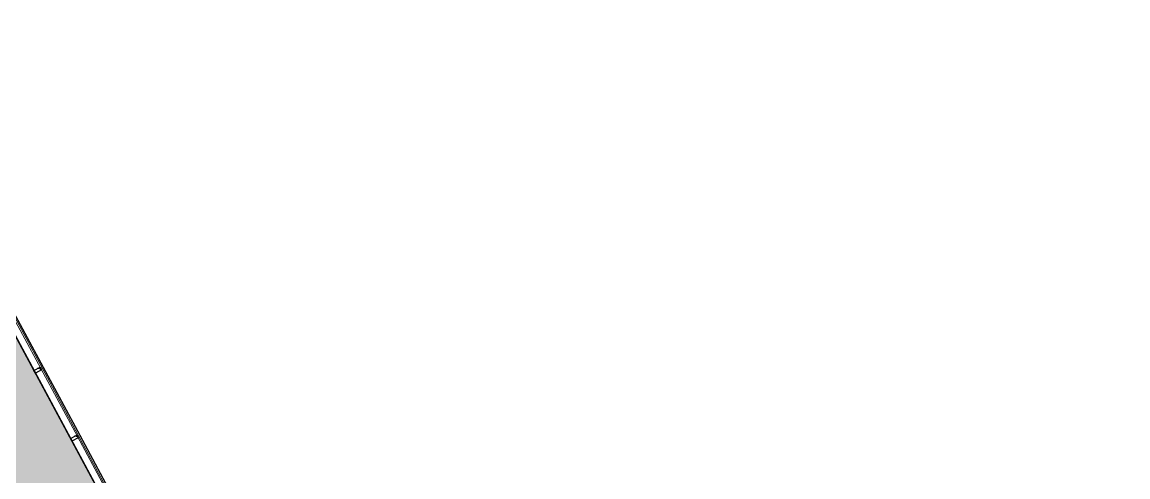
# Model space of a CAD drawing. Header units: inches. Extents: x 69213732 to 69221603, y 27657838 to 27667119.
# Drawn here: x 69216042 to 69216901, y 27666001 to 27666354 of the extents above; entities that cross this region are included whole.
import ezdxf

# ---------------------------------------------------------------- set-up
doc = ezdxf.new("R2010")
doc.units = ezdxf.units.IN
doc.header["$LTSCALE"] = 100
doc.header["$MEASUREMENT"] = 0
for name, color, linetype in [('A-GLAZ', 1, 'CONTINUOUS'), ('A-GLAZ-SILL', 2, 'CONTINUOUS'), ('AREA-ASSIGN', 7, 'CONTINUOUS'), ('AREA-GROSS', 1, 'CONTINUOUS'), ('Rooms-Category-Color', 7, 'CONTINUOUS'), ('Rooms-College-Color', 7, 'CONTINUOUS'), ('Rooms-Department-Color', 7, 'CONTINUOUS'), ('Rooms-Division-Color', 7, 'CONTINUOUS')]:
    doc.layers.add(name, color=color, linetype=linetype)

msp = doc.modelspace()

# ---------------------------------------------------------------- hatches: boundary and pattern name
at = {"layer": 'A-GLAZ-SILL', "extrusion": (0, 0, -1)}
h = msp.add_hatch(dxfattribs=at)
h.set_pattern_fill('FP1_156', color=256, angle=61.71035, style=0, pattern_type=2)
h.set_pattern_definition([(16.71, (-69216056.832, 27666080.077), (-6.9, 22.986), []), (16.71, (-69216053.988, 27666085.36), (16.086, 29.887), []), (16.71, (-69216059.676, 27666074.794), (16.086, 29.887), [])])
h.paths.add_polyline_path([(-69216051.95, 27666081.68), (-69216056.8, 27666084.29), (-69216055.61, 27666086.49), (-69216050.77, 27666083.88)], flags=0)
h = msp.add_hatch(dxfattribs=at)
h.set_pattern_fill('FP1_154', color=256, angle=61.71035, style=0, pattern_type=2)
h.set_pattern_definition([(16.71, (-69216084.972, 27666027.794), (-6.9, 22.986), []), (16.71, (-69216082.128, 27666033.077), (16.086, 29.887), []), (16.71, (-69216087.815, 27666022.51), (16.086, 29.887), [])])
h.paths.add_polyline_path([(-69216080.39, 27666028.85), (-69216085.23, 27666031.45), (-69216084.05, 27666033.65), (-69216079.2, 27666031.05)], flags=0)
at = {"layer": 'Rooms-Category-Color', "true_color": 0xffe090}
msp.add_hatch(color=41, dxfattribs=at).paths.add_polyline_path([(69215418.38, 27665841.33), (69215557.12, 27665146.32), (69215914.82, 27665338.84), (69215927.14, 27665315.94), (69215909.53, 27665306.47), (69215947.89, 27665235.19), (69215965.5, 27665244.67), (69215975.63, 27665225.85), (69215958.02, 27665216.37), (69216004.76, 27665129.53), (69216022.37, 27665139.01), (69216033.6, 27665118.15), (69216031.37, 27665115.93), (69216071.14, 27664916.72), (69216601.6, 27665020.34), (69216300.5, 27665579.78), (69216317.23, 27665588.78), (69216009.95, 27666159.72)])
at = {"layer": 'Rooms-College-Color', "true_color": 0xadadad}
msp.add_hatch(color=253, dxfattribs=at).paths.add_polyline_path([(69215418.38, 27665841.33), (69215557.12, 27665146.32), (69215914.82, 27665338.84), (69215927.14, 27665315.94), (69215909.53, 27665306.47), (69215947.89, 27665235.19), (69215965.5, 27665244.67), (69215975.63, 27665225.85), (69215958.02, 27665216.37), (69216004.76, 27665129.53), (69216022.37, 27665139.01), (69216033.6, 27665118.15), (69216031.37, 27665115.93), (69216071.14, 27664916.72), (69216601.6, 27665020.34), (69216300.5, 27665579.78), (69216317.23, 27665588.78), (69216009.95, 27666159.72)])
at = {"layer": 'Rooms-Department-Color', "true_color": 0x604aed}
msp.add_hatch(color=173, dxfattribs=at).paths.add_polyline_path([(69215418.38, 27665841.33), (69215557.12, 27665146.32), (69215914.82, 27665338.84), (69215927.14, 27665315.94), (69215909.53, 27665306.47), (69215947.89, 27665235.19), (69215965.5, 27665244.67), (69215975.63, 27665225.85), (69215958.02, 27665216.37), (69216004.76, 27665129.53), (69216022.37, 27665139.01), (69216033.6, 27665118.15), (69216031.37, 27665115.93), (69216071.14, 27664916.72), (69216601.6, 27665020.34), (69216300.5, 27665579.78), (69216317.23, 27665588.78), (69216009.95, 27666159.72)])
at = {"layer": 'Rooms-Division-Color', "true_color": 0x604aed}
msp.add_hatch(color=173, dxfattribs=at).paths.add_polyline_path([(69215418.38, 27665841.33), (69215557.12, 27665146.32), (69215914.82, 27665338.84), (69215927.14, 27665315.94), (69215909.53, 27665306.47), (69215947.89, 27665235.19), (69215965.5, 27665244.67), (69215975.63, 27665225.85), (69215958.02, 27665216.37), (69216004.76, 27665129.53), (69216022.37, 27665139.01), (69216033.6, 27665118.15), (69216031.37, 27665115.93), (69216071.14, 27664916.72), (69216601.6, 27665020.34), (69216300.5, 27665579.78), (69216317.23, 27665588.78), (69216009.95, 27666159.72)])

# ---------------------------------------------------------------- linework, layer by layer
at = {"layer": 'A-GLAZ', "lineweight": 9}
for p, q in [((69216056.2, 27666085.39), (69216027.77, 27666138.22)), ((69216028.65, 27666138.69), (69216057.08, 27666085.86)), ((69216056.2, 27666085.39), (69216057.08, 27666085.86)), ((69216057.08, 27666085.86), (69216056.2, 27666085.39)), ((69216084.64, 27666032.55), (69216056.2, 27666085.39)), ((69216057.08, 27666085.86), (69216085.52, 27666033.03)), ((69216084.64, 27666032.55), (69216085.52, 27666033.03)), ((69216085.52, 27666033.03), (69216084.64, 27666032.55)), ((69216113.08, 27665979.72), (69216084.64, 27666032.55)), ((69216085.52, 27666033.03), (69216113.96, 27665980.19))]:
    msp.add_line(p, q, dxfattribs=at)
at = {"layer": 'A-GLAZ-SILL'}
for p, q in [((69216029.53, 27666139.17), (69216057.96, 27666086.33)), ((69216023.52, 27666134.51), (69216050.77, 27666083.88)), ((69216057.96, 27666086.33), (69216086.4, 27666033.5)), ((69216051.95, 27666081.68), (69216079.2, 27666031.05)), ((69216080.39, 27666028.85), (69216107.64, 27665978.21)), ((69216086.4, 27666033.5), (69216114.84, 27665980.67))]:
    msp.add_line(p, q, dxfattribs=at)
at = {"layer": 'A-GLAZ-SILL', "extrusion": (0, 0, -1)}
for p, q in [((69216050.77, 27666083.88), (69216055.61, 27666086.49)), ((69216055.61, 27666086.49), (69216056.8, 27666084.29)), ((69216051.95, 27666081.68), (69216050.77, 27666083.88)), ((69216056.8, 27666084.29), (69216051.95, 27666081.68)), ((69216079.2, 27666031.05), (69216084.05, 27666033.65)), ((69216080.39, 27666028.85), (69216079.2, 27666031.05)), ((69216085.23, 27666031.45), (69216080.39, 27666028.85)), ((69216084.05, 27666033.65), (69216085.23, 27666031.45))]:
    msp.add_line(p, q, dxfattribs=at)
at = {"layer": 'AREA-ASSIGN'}
msp.add_lwpolyline([(69215418.38, 27665841.33), (69215557.12, 27665146.32), (69215914.82, 27665338.84), (69215927.14, 27665315.94), (69215909.53, 27665306.47), (69215947.89, 27665235.19), (69215965.5, 27665244.67), (69215975.63, 27665225.85), (69215958.02, 27665216.37), (69216004.76, 27665129.53), (69216022.37, 27665139.01), (69216033.6, 27665118.15), (69216031.37, 27665115.93), (69216071.14, 27664916.72), (69216601.6, 27665020.34), (69216300.5, 27665579.78), (69216317.23, 27665588.78), (69216009.95, 27666159.72)], close=True, dxfattribs=at)
at = {"layer": 'AREA-GROSS'}
msp.add_lwpolyline([(69216859.16, 27665140.57), (69216630.46, 27665565.5), (69216672.68, 27665597.25), (69217279.51, 27665923.86), (69217205.7, 27666061), (69216884.16, 27665887.95), (69216834.16, 27665980.85), (69216501.46, 27665801.78), (69216476.49, 27665848.18), (69216450.07, 27665833.96), (69216452.44, 27665829.56), (69216447.16, 27665826.71), (69216503.53, 27665721.98), (69216511.98, 27665726.53), (69216529.4, 27665694.17), (69216548.75, 27665704.59), (69216559.18, 27665685.22), (69216537.17, 27665673.37), (69216529.29, 27665688.01), (69216524.66, 27665685.52), (69216521.29, 27665691.79), (69216320.08, 27665583.5), (69215625.34, 27666874.33, 0.307491)], format="xyb", dxfattribs=at)

doc.saveas('drawing.dxf')
